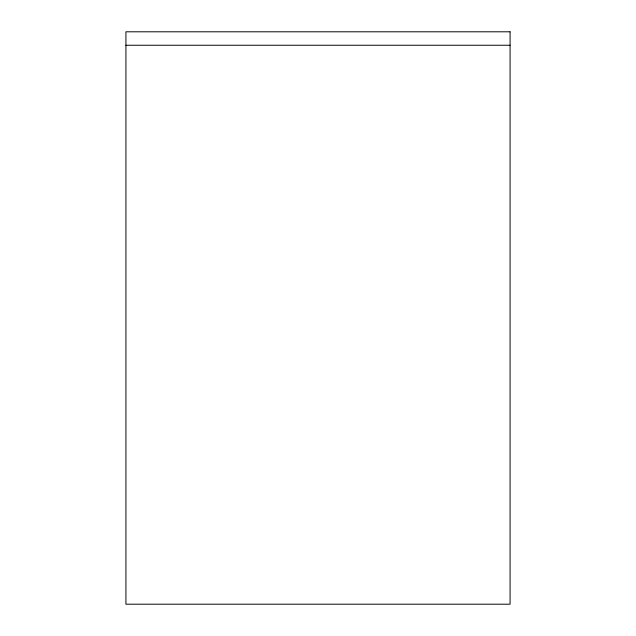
<?xml version="1.0" encoding="UTF-8"?>
<svg xmlns="http://www.w3.org/2000/svg" width="636" height="636" viewBox="0 0 636 636"><rect width="100%" height="100%" fill="white"/><g stroke="black" fill="none" stroke-linecap="round" stroke-linejoin="round"><path stroke-width="0.95" d="M125.92 45.243L510.08 45.243M510.08 31.8L125.92 31.8L125.92 604.2L510.08 604.2L510.08 31.8"/></g></svg>
